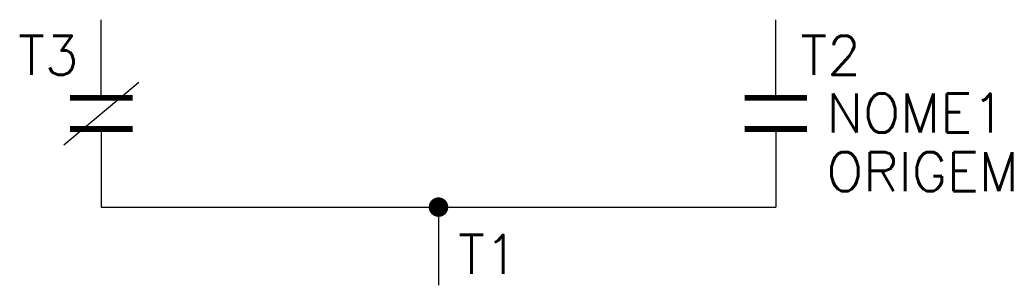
# Model space of a CAD drawing. Extents: x 168.5 to 219.4, y 171 to 184.6.
import ezdxf
from ezdxf.enums import TextEntityAlignment as Align

# ---------------------------------------------------------------- set-up
doc = ezdxf.new("R2010")
doc.units = 0
doc.header["$MEASUREMENT"] = 0
doc.layers.get('0').update_dxf_attribs({"linetype": 'CONTINUOUS'})
doc.styles.add('ROMANS', font='romans')

# ---------------------------------------------------------------- blocks, each defined once
blk = doc.blocks.new('CON2')
at = {"const_width": 0.5}
blk.add_lwpolyline([(-0.25, 0, 1), (0.25, 0, 1)], format="xyb", close=True, dxfattribs=at)

msp = doc.modelspace()

# ---------------------------------------------------------------- linework, layer by layer
for p, q in [((172.721, 180.6), (172.721, 184.6)), ((207.279, 180.6), (207.279, 184.6)), ((170.806, 178.193), (174.637, 181.407)), ((172.721, 179), (172.721, 175)), ((207.279, 179), (207.279, 175))]:
    msp.add_line(p, q)
at = {"color": 0}
for p, q in [((172.721, 175), (207.279, 175)), ((190, 175), (190, 171))]:
    msp.add_line(p, q, dxfattribs=at)
at = {"color": 5, "const_width": 0.3}
for points in [[(174.321, 180.6), (171.121, 180.6)], [(208.879, 180.6), (205.679, 180.6)], [(174.321, 179), (171.121, 179)], [(208.879, 179), (205.679, 179)]]:
    msp.add_lwpolyline(points, dxfattribs=at)

# ---------------------------------------------------------------- block references
at = {"color": 0, "rotation": 90}
msp.add_blockref('CON2', (190, 175), dxfattribs=at)

# ---------------------------------------------------------------- texts
at = {"color": 7, "lineweight": -3, "style": 'ROMANS'}
msp.add_attdef('T3', text='', height=2, dxfattribs=at).set_placement((171.548, 182.784), align=Align.MIDDLE_RIGHT)
for tag, text, p in [('T2', '', (208.55, 182.784)), ('NOME1', '', (209.879, 179.821)), ('ORIGEM', 'ORIGEM', (209.879, 176.821)), ('T1', '', (191, 172.576))]:
    msp.add_attdef(tag, text=text, height=2, dxfattribs=at).set_placement(p, align=Align.MIDDLE_LEFT)

doc.saveas('drawing.dxf')
